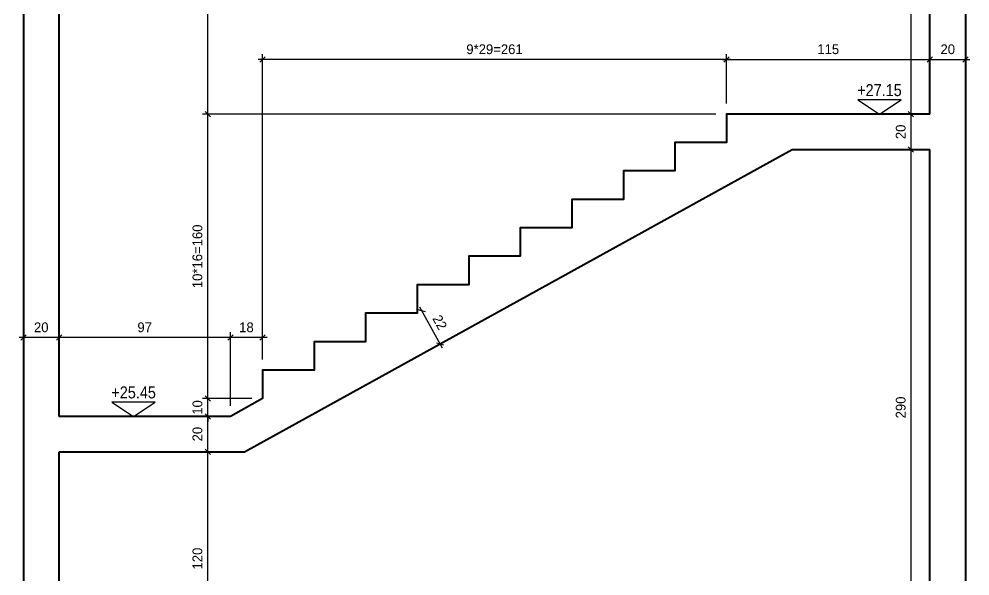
# Model space of a CAD drawing. Header units: inches. Extents: x -5298 to 11252, y 8210 to 22495.
# Drawn here: x 8395 to 8930, y 17367 to 17680 of the extents above; entities that cross this region are included whole.
import ezdxf
from ezdxf.enums import TextEntityAlignment as Align

# ---------------------------------------------------------------- set-up
doc = ezdxf.new("R2010")
doc.units = ezdxf.units.IN
doc.header["$LTSCALE"] = 55
doc.header["$MEASUREMENT"] = 0
doc.layers.get('Defpoints').update_dxf_attribs({"color": 40})
for name, color, linetype in [('dim', 2, 'Continuous'), ('otm-text', 1, 'Continuous'), ('P-lines', 3, 'Continuous')]:
    doc.layers.add(name, color=color, linetype=linetype)
doc.layers.add('W-Conc', color=3, linetype='Continuous', lineweight=40)
doc.styles.add('danmm', font='danmm.shx', dxfattribs={"width": 0.9})
doc.styles.add('HEBTXT', font='hebtxt-weld.shx')
doc.styles.add('ROMANS', font='romans')
doc.dimstyles.new('25', dxfattribs={"dimtxt": 5.5, "dimasz": 3, "dimexe": 3, "dimexo": 6, "dimgap": 3, "dimtad": 1, "dimdec": 0, "dimrnd": 0.5, "dimdsep": 46, "dimtxsty": 'HEBTXT', "dimblk1": 'OBLIQUE', "dimblk2": 'OBLIQUE', "dimsah": 1, "dimcen": 1, "dimdle": 2.5, "dimclre": 9, "dimclrt": 3, "dimadec": 0, "dimazin": 0, "dimtfac": 1, "dimtdec": 0, "dimtix": 1, "dimtmove": 2, "dimatfit": 3, "dimldrblk": 'OBLIQUE', "dimfxl": 1, "dimtolj": 1, "dimarcsym": 0})

# ---------------------------------------------------------------- blocks, each defined once
blk = doc.blocks.new('MF1')
blk.add_lwpolyline([(30, 20), (0, 0), (-30, 20)], close=True)
at = {"style": 'ROMANS'}
blk.add_attdef('0', text='', height=6, dxfattribs=at).set_placement((0, 25), align=Align.CENTER)
blk = doc.blocks.new('_OBLIQUE')
at = {"color": 0, "linetype": 'ByBlock'}
blk.add_line((-0.5, -0.5), (0.5, 0.5), dxfattribs=at)
blk = doc.blocks.new('*D1328')
at = {"layer": 'Defpoints', "color": 0, "linetype": 'Continuous', "ltscale": 5, "transparency": 16777216}
for p in [(8619.3, 17514.72, -0.15), (8629.61, 17496.04, -0.15), (8632.17, 17497.45)]:
    blk.add_point(p, dxfattribs=at)
at = {"layer": 'dim', "color": 0, "linetype": 'Continuous', "lineweight": -2, "ltscale": 5, "transparency": 16777216}
blk.add_line((8620.65, 17518.32), (8633.38, 17495.26), dxfattribs=at)
at = {"layer": 'dim', "color": 9, "linetype": 'Continuous', "lineweight": -2, "ltscale": 5, "transparency": 16777216}
for p, q in [((8624.55, 17517.62), (8624.49, 17517.58)), ((8634.86, 17498.93), (8634.8, 17498.9))]:
    blk.add_line(p, q, dxfattribs=at)
at = {"layer": 'dim', "color": 0, "linetype": 'Continuous', "lineweight": -2, "ltscale": 5, "transparency": 16777216, "xscale": 3, "yscale": 3, "zscale": 3}
for p, rotation in [((8621.86, 17516.13), 118.8896006225195), ((8632.17, 17497.45), 298.8896006225194)]:
    blk.add_blockref('_OBLIQUE', p, dxfattribs=dict(at, rotation=rotation))
at = {"layer": 'dim', "color": 3, "linetype": 'Continuous', "ltscale": 5, "transparency": 16777216, "insert": (8632.05, 17509.57), "char_height": 5.5, "attachment_point": 5, "rotation": 298.8896, "style": 'HEBTXT'}
blk.add_mtext('\\A1;22', dxfattribs=at)
blk = doc.blocks.new('*D1451')
at = {"layer": 'Defpoints', "color": 0, "linetype": 'Continuous', "ltscale": 5, "transparency": 16777216}
for p in [(8501.44, 17436.72), (8504.92, 17436.72, -0.15), (8793.31, 17316.72, -0.15)]:
    blk.add_point(p, dxfattribs=at)
at = {"layer": 'dim', "color": 9, "linetype": 'Continuous', "lineweight": -2, "ltscale": 5, "transparency": 16777216}
for p, q in [((8498.92, 17436.72), (8498.44, 17436.72)), ((8787.31, 17316.72), (8498.44, 17316.72))]:
    blk.add_line(p, q, dxfattribs=at)
at = {"layer": 'dim', "color": 0, "linetype": 'Continuous', "lineweight": -2, "ltscale": 5, "transparency": 16777216}
blk.add_line((8501.44, 17314.22), (8501.44, 17439.22), dxfattribs=at)
at = {"layer": 'dim', "color": 0, "linetype": 'Continuous', "lineweight": -2, "ltscale": 5, "transparency": 16777216, "xscale": 3, "yscale": 3, "zscale": 3}
for p, rotation in [((8501.44, 17436.72), 90), ((8501.44, 17316.72), 270)]:
    blk.add_blockref('_OBLIQUE', p, dxfattribs=dict(at, rotation=rotation))
at = {"layer": 'dim', "color": 3, "linetype": 'Continuous', "ltscale": 5, "transparency": 16777216, "insert": (8495.69, 17376.72), "char_height": 5.5, "attachment_point": 5, "rotation": 90, "style": 'HEBTXT'}
blk.add_mtext('\\A1;120', dxfattribs=at)
blk = doc.blocks.new('*D1452')
at = {"layer": 'Defpoints', "color": 0, "linetype": 'Continuous', "ltscale": 5, "transparency": 16777216}
for p in [(8501.44, 17456.72), (8509.94, 17456.72, -0.15), (8504.92, 17436.72, -0.15)]:
    blk.add_point(p, dxfattribs=at)
at = {"layer": 'dim', "color": 0, "linetype": 'Continuous', "lineweight": -2, "ltscale": 5, "transparency": 16777216}
blk.add_line((8501.44, 17434.22), (8501.44, 17459.22), dxfattribs=at)
at = {"layer": 'dim', "color": 9, "linetype": 'Continuous', "lineweight": -2, "ltscale": 5, "transparency": 16777216}
for p, q in [((8503.94, 17456.72), (8498.44, 17456.72)), ((8498.92, 17436.72), (8498.44, 17436.72))]:
    blk.add_line(p, q, dxfattribs=at)
at = {"layer": 'dim', "color": 0, "linetype": 'Continuous', "lineweight": -2, "ltscale": 5, "transparency": 16777216, "xscale": 3, "yscale": 3, "zscale": 3}
for p, rotation in [((8501.44, 17456.72), 90), ((8501.44, 17436.72), 270)]:
    blk.add_blockref('_OBLIQUE', p, dxfattribs=dict(at, rotation=rotation))
at = {"layer": 'dim', "color": 3, "linetype": 'Continuous', "ltscale": 5, "transparency": 16777216, "insert": (8495.69, 17446.72), "char_height": 5.5, "attachment_point": 5, "rotation": 90, "style": 'HEBTXT'}
blk.add_mtext('\\A1;20', dxfattribs=at)
blk = doc.blocks.new('*D1453')
at = {"layer": 'Defpoints', "color": 0, "linetype": 'Continuous', "ltscale": 5, "transparency": 16777216}
for p in [(8501.44, 17466.72), (8532.31, 17466.72, -0.15), (8509.94, 17456.72, -0.15)]:
    blk.add_point(p, dxfattribs=at)
at = {"layer": 'dim', "color": 0, "linetype": 'Continuous', "lineweight": -2, "ltscale": 5, "transparency": 16777216}
for p, q in [((8501.44, 17466.72), (8501.44, 17469.72)), ((8501.44, 17456.72), (8501.44, 17466.72)), ((8501.44, 17456.72), (8501.44, 17453.72))]:
    blk.add_line(p, q, dxfattribs=at)
at = {"layer": 'dim', "color": 9, "linetype": 'Continuous', "lineweight": -2, "ltscale": 5, "transparency": 16777216}
for p, q in [((8526.31, 17466.72), (8498.44, 17466.72)), ((8503.94, 17456.72), (8498.44, 17456.72))]:
    blk.add_line(p, q, dxfattribs=at)
at = {"layer": 'dim', "color": 0, "linetype": 'Continuous', "lineweight": -2, "ltscale": 5, "transparency": 16777216, "xscale": 3, "yscale": 3, "zscale": 3}
for p, rotation in [((8501.44, 17466.72), 270), ((8501.44, 17456.72), 90)]:
    blk.add_blockref('_OBLIQUE', p, dxfattribs=dict(at, rotation=rotation))
at = {"layer": 'dim', "color": 3, "linetype": 'Continuous', "ltscale": 5, "transparency": 16777216, "insert": (8495.69, 17461.72), "char_height": 5.5, "attachment_point": 5, "rotation": 90, "style": 'HEBTXT'}
blk.add_mtext('\\A1;10', dxfattribs=at)
blk = doc.blocks.new('*D1454')
at = {"layer": 'Defpoints', "color": 0, "linetype": 'Continuous', "ltscale": 5, "transparency": 16777216}
for p in [(8501.44, 17626.72), (8793.31, 17626.72, -0.15), (8532.31, 17466.72, -0.15)]:
    blk.add_point(p, dxfattribs=at)
at = {"layer": 'dim', "color": 0, "linetype": 'Continuous', "lineweight": -2, "ltscale": 5, "transparency": 16777216}
blk.add_line((8501.44, 17464.22), (8501.44, 17629.22), dxfattribs=at)
at = {"layer": 'dim', "color": 9, "linetype": 'Continuous', "lineweight": -2, "ltscale": 5, "transparency": 16777216}
for p, q in [((8787.31, 17626.72), (8498.44, 17626.72)), ((8526.31, 17466.72), (8498.44, 17466.72))]:
    blk.add_line(p, q, dxfattribs=at)
at = {"layer": 'dim', "color": 0, "linetype": 'Continuous', "lineweight": -2, "ltscale": 5, "transparency": 16777216, "xscale": 3, "yscale": 3, "zscale": 3}
for p, rotation in [((8501.44, 17626.72), 90), ((8501.44, 17466.72), 270)]:
    blk.add_blockref('_OBLIQUE', p, dxfattribs=dict(at, rotation=rotation))
at = {"layer": 'dim', "color": 3, "linetype": 'Continuous', "ltscale": 5, "transparency": 16777216, "insert": (8495.69, 17546.72), "char_height": 5.5, "attachment_point": 5, "rotation": 90, "style": 'HEBTXT'}
blk.add_mtext('\\A1;10*16=160', dxfattribs=at)
blk = doc.blocks.new('*D1455')
at = {"layer": 'Defpoints', "color": 0, "linetype": 'Continuous', "ltscale": 5, "transparency": 16777216}
for p in [(8501.44, 17756.72), (8504.55, 17756.72, -0.15), (8793.31, 17626.72, -0.15)]:
    blk.add_point(p, dxfattribs=at)
at = {"layer": 'dim', "color": 0, "linetype": 'Continuous', "lineweight": -2, "ltscale": 5, "transparency": 16777216}
blk.add_line((8501.44, 17624.22), (8501.44, 17759.22), dxfattribs=at)
at = {"layer": 'dim', "color": 9, "linetype": 'Continuous', "lineweight": -2, "ltscale": 5, "transparency": 16777216}
for p, q in [((8498.55, 17756.72), (8498.44, 17756.72)), ((8787.31, 17626.72), (8498.44, 17626.72))]:
    blk.add_line(p, q, dxfattribs=at)
at = {"layer": 'dim', "color": 0, "linetype": 'Continuous', "lineweight": -2, "ltscale": 5, "transparency": 16777216, "xscale": 3, "yscale": 3, "zscale": 3}
for p, rotation in [((8501.44, 17756.72), 90), ((8501.44, 17626.72), 270)]:
    blk.add_blockref('_OBLIQUE', p, dxfattribs=dict(at, rotation=rotation))
at = {"layer": 'dim', "color": 3, "linetype": 'Continuous', "ltscale": 5, "transparency": 16777216, "insert": (8495.69, 17691.72), "char_height": 5.5, "attachment_point": 5, "rotation": 90, "style": 'HEBTXT'}
blk.add_mtext('\\A1;130', dxfattribs=at)
blk = doc.blocks.new('*D1473')
at = {"layer": 'Defpoints', "color": 0, "linetype": 'Continuous', "ltscale": 5, "transparency": 16777216}
for p in [(8906.1, 17941.72), (8897.11, 17626.72), (8902.25, 17626.72, -0.15)]:
    blk.add_point(p, dxfattribs=at)
at = {"layer": 'dim', "color": 0, "linetype": 'Continuous', "lineweight": -2, "ltscale": 5, "transparency": 16777216}
blk.add_line((8897.11, 17944.22), (8897.11, 17624.22), dxfattribs=at)
at = {"layer": 'dim', "color": 9, "linetype": 'Continuous', "lineweight": -2, "ltscale": 5, "transparency": 16777216}
for p, q in [((8900.1, 17941.72), (8894.11, 17941.72)), ((8896.25, 17626.72), (8894.11, 17626.72))]:
    blk.add_line(p, q, dxfattribs=at)
at = {"layer": 'dim', "color": 0, "linetype": 'Continuous', "lineweight": -2, "ltscale": 5, "transparency": 16777216, "xscale": 3, "yscale": 3, "zscale": 3}
for p, rotation in [((8897.11, 17941.72), 90), ((8897.11, 17626.72), 270)]:
    blk.add_blockref('_OBLIQUE', p, dxfattribs=dict(at, rotation=rotation))
at = {"layer": 'dim', "color": 3, "linetype": 'Continuous', "ltscale": 5, "transparency": 16777216, "insert": (8891.36, 17784.22), "char_height": 5.5, "attachment_point": 5, "rotation": 90, "style": 'HEBTXT'}
blk.add_mtext('\\A1;315', dxfattribs=at)
blk = doc.blocks.new('*D1474')
at = {"layer": 'Defpoints', "color": 0, "linetype": 'Continuous', "ltscale": 5, "transparency": 16777216}
for p in [(8902.25, 17626.72, -0.15), (8897.11, 17606.72), (8902.25, 17606.72, -0.15)]:
    blk.add_point(p, dxfattribs=at)
at = {"layer": 'dim', "color": 0, "linetype": 'Continuous', "lineweight": -2, "ltscale": 5, "transparency": 16777216}
blk.add_line((8897.11, 17629.22), (8897.11, 17604.22), dxfattribs=at)
at = {"layer": 'dim', "color": 9, "linetype": 'Continuous', "lineweight": -2, "ltscale": 5, "transparency": 16777216}
for p, q in [((8896.25, 17626.72), (8894.11, 17626.72)), ((8896.25, 17606.72), (8894.11, 17606.72))]:
    blk.add_line(p, q, dxfattribs=at)
at = {"layer": 'dim', "color": 0, "linetype": 'Continuous', "lineweight": -2, "ltscale": 5, "transparency": 16777216, "xscale": 3, "yscale": 3, "zscale": 3}
for p, rotation in [((8897.11, 17626.72), 90), ((8897.11, 17606.72), 270)]:
    blk.add_blockref('_OBLIQUE', p, dxfattribs=dict(at, rotation=rotation))
at = {"layer": 'dim', "color": 3, "linetype": 'Continuous', "ltscale": 5, "transparency": 16777216, "insert": (8891.36, 17616.72), "char_height": 5.5, "attachment_point": 5, "rotation": 90, "style": 'HEBTXT'}
blk.add_mtext('\\A1;20', dxfattribs=at)
blk = doc.blocks.new('*D1475')
at = {"layer": 'Defpoints', "color": 0, "linetype": 'Continuous', "ltscale": 5, "transparency": 16777216}
for p in [(8902.25, 17606.72, -0.15), (8897.11, 17316.72), (8902.25, 17316.72, -0.15)]:
    blk.add_point(p, dxfattribs=at)
at = {"layer": 'dim', "color": 0, "linetype": 'Continuous', "lineweight": -2, "ltscale": 5, "transparency": 16777216}
blk.add_line((8897.11, 17609.22), (8897.11, 17314.22), dxfattribs=at)
at = {"layer": 'dim', "color": 9, "linetype": 'Continuous', "lineweight": -2, "ltscale": 5, "transparency": 16777216}
for p, q in [((8896.25, 17606.72), (8894.11, 17606.72)), ((8896.25, 17316.72), (8894.11, 17316.72))]:
    blk.add_line(p, q, dxfattribs=at)
at = {"layer": 'dim', "color": 0, "linetype": 'Continuous', "lineweight": -2, "ltscale": 5, "transparency": 16777216, "xscale": 3, "yscale": 3, "zscale": 3}
for p, rotation in [((8897.11, 17606.72), 90), ((8897.11, 17316.72), 270)]:
    blk.add_blockref('_OBLIQUE', p, dxfattribs=dict(at, rotation=rotation))
at = {"layer": 'dim', "color": 3, "linetype": 'Continuous', "ltscale": 5, "transparency": 16777216, "insert": (8891.36, 17461.72), "char_height": 5.5, "attachment_point": 5, "rotation": 90, "style": 'HEBTXT'}
blk.add_mtext('\\A1;290', dxfattribs=at)
blk = doc.blocks.new('*D1514')
at = {"layer": 'Defpoints', "color": 0, "linetype": 'Continuous', "ltscale": 5, "transparency": 16777216}
for p in [(8907.81, 17657.42), (8907.81, 17633.65, 0.1), (8793.31, 17626.72, -0.15)]:
    blk.add_point(p, dxfattribs=at)
at = {"layer": 'dim', "color": 0, "linetype": 'Continuous', "lineweight": -2, "ltscale": 5, "transparency": 16777216}
blk.add_line((8790.81, 17657.42), (8910.31, 17657.42), dxfattribs=at)
at = {"layer": 'dim', "color": 9, "linetype": 'Continuous', "lineweight": -2, "ltscale": 5, "transparency": 16777216}
for p, q in [((8793.31, 17632.72), (8793.31, 17660.42)), ((8907.81, 17639.65), (8907.81, 17660.42))]:
    blk.add_line(p, q, dxfattribs=at)
at = {"layer": 'dim', "color": 0, "linetype": 'Continuous', "lineweight": -2, "ltscale": 5, "transparency": 16777216, "xscale": 3, "yscale": 3, "zscale": 3, "rotation": 180}
blk.add_blockref('_OBLIQUE', (8793.31, 17657.42), dxfattribs=at)
at = {"layer": 'dim', "color": 0, "linetype": 'Continuous', "lineweight": -2, "ltscale": 5, "transparency": 16777216, "xscale": 3, "yscale": 3, "zscale": 3}
blk.add_blockref('_OBLIQUE', (8907.81, 17657.42), dxfattribs=at)
at = {"layer": 'dim', "color": 3, "linetype": 'Continuous', "ltscale": 5, "transparency": 16777216, "insert": (8850.56, 17663.17), "char_height": 5.5, "attachment_point": 5, "style": 'HEBTXT'}
blk.add_mtext('\\A1;115', dxfattribs=at)
blk = doc.blocks.new('*D1515')
at = {"layer": 'Defpoints', "color": 0, "linetype": 'Continuous', "ltscale": 5, "transparency": 16777216}
for p in [(8927.81, 17657.42), (8927.81, 17645.4, 0.24), (8907.81, 17633.65, 0.1)]:
    blk.add_point(p, dxfattribs=at)
at = {"layer": 'dim', "color": 0, "linetype": 'Continuous', "lineweight": -2, "ltscale": 5, "transparency": 16777216}
blk.add_line((8905.31, 17657.42), (8930.31, 17657.42), dxfattribs=at)
at = {"layer": 'dim', "color": 9, "linetype": 'Continuous', "lineweight": -2, "ltscale": 5, "transparency": 16777216}
for p, q in [((8907.81, 17639.65), (8907.81, 17660.42)), ((8927.81, 17651.4), (8927.81, 17660.42))]:
    blk.add_line(p, q, dxfattribs=at)
at = {"layer": 'dim', "color": 0, "linetype": 'Continuous', "lineweight": -2, "ltscale": 5, "transparency": 16777216, "xscale": 3, "yscale": 3, "zscale": 3, "rotation": 180}
blk.add_blockref('_OBLIQUE', (8907.81, 17657.42), dxfattribs=at)
at = {"layer": 'dim', "color": 0, "linetype": 'Continuous', "lineweight": -2, "ltscale": 5, "transparency": 16777216, "xscale": 3, "yscale": 3, "zscale": 3}
blk.add_blockref('_OBLIQUE', (8927.81, 17657.42), dxfattribs=at)
at = {"layer": 'dim', "color": 3, "linetype": 'Continuous', "ltscale": 5, "transparency": 16777216, "insert": (8917.81, 17663.17), "char_height": 5.5, "attachment_point": 5, "style": 'HEBTXT'}
blk.add_mtext('\\A1;20', dxfattribs=at)
blk = doc.blocks.new('*D1516')
at = {"layer": 'Defpoints', "color": 0, "linetype": 'Continuous', "ltscale": 5, "transparency": 16777216}
for p in [(8532.32, 17657.42), (8793.31, 17626.72, -0.15), (8532.32, 17482.72, -0.15)]:
    blk.add_point(p, dxfattribs=at)
at = {"layer": 'dim', "color": 0, "linetype": 'Continuous', "lineweight": -2, "ltscale": 5, "transparency": 16777216}
blk.add_line((8795.81, 17657.42), (8529.82, 17657.42), dxfattribs=at)
at = {"layer": 'dim', "color": 9, "linetype": 'Continuous', "lineweight": -2, "ltscale": 5, "transparency": 16777216}
for p, q in [((8532.32, 17488.72), (8532.32, 17660.42)), ((8793.31, 17632.72), (8793.31, 17660.42))]:
    blk.add_line(p, q, dxfattribs=at)
at = {"layer": 'dim', "color": 0, "linetype": 'Continuous', "lineweight": -2, "ltscale": 5, "transparency": 16777216, "xscale": 3, "yscale": 3, "zscale": 3, "rotation": 180}
blk.add_blockref('_OBLIQUE', (8532.32, 17657.42), dxfattribs=at)
at = {"layer": 'dim', "color": 0, "linetype": 'Continuous', "lineweight": -2, "ltscale": 5, "transparency": 16777216, "xscale": 3, "yscale": 3, "zscale": 3}
blk.add_blockref('_OBLIQUE', (8793.31, 17657.42), dxfattribs=at)
at = {"layer": 'dim', "color": 3, "linetype": 'Continuous', "ltscale": 5, "transparency": 16777216, "insert": (8662.81, 17663.17), "char_height": 5.5, "attachment_point": 5, "style": 'HEBTXT'}
blk.add_mtext('\\A1;9*29=261', dxfattribs=at)
blk = doc.blocks.new('*D1517')
at = {"layer": 'Defpoints', "color": 0, "linetype": 'Continuous', "ltscale": 5, "transparency": 16777216}
for p in [(8514.19, 17501.01), (8532.32, 17482.72, -0.15), (8514.19, 17456.72, -0.15)]:
    blk.add_point(p, dxfattribs=at)
at = {"layer": 'dim', "color": 0, "linetype": 'Continuous', "lineweight": -2, "ltscale": 5, "transparency": 16777216}
blk.add_line((8534.82, 17501.01), (8511.69, 17501.01), dxfattribs=at)
at = {"layer": 'dim', "color": 9, "linetype": 'Continuous', "lineweight": -2, "ltscale": 5, "transparency": 16777216}
for p, q in [((8514.19, 17462.72), (8514.19, 17504.01)), ((8532.32, 17488.72), (8532.32, 17504.01))]:
    blk.add_line(p, q, dxfattribs=at)
at = {"layer": 'dim', "color": 0, "linetype": 'Continuous', "lineweight": -2, "ltscale": 5, "transparency": 16777216, "xscale": 3, "yscale": 3, "zscale": 3, "rotation": 180}
blk.add_blockref('_OBLIQUE', (8514.19, 17501.01), dxfattribs=at)
at = {"layer": 'dim', "color": 0, "linetype": 'Continuous', "lineweight": -2, "ltscale": 5, "transparency": 16777216, "xscale": 3, "yscale": 3, "zscale": 3}
blk.add_blockref('_OBLIQUE', (8532.32, 17501.01), dxfattribs=at)
at = {"layer": 'dim', "color": 3, "linetype": 'Continuous', "ltscale": 5, "transparency": 16777216, "insert": (8523.25, 17506.76), "char_height": 5.5, "attachment_point": 5, "style": 'HEBTXT'}
blk.add_mtext('\\A1;18', dxfattribs=at)
blk = doc.blocks.new('*D1518')
at = {"layer": 'Defpoints', "color": 0, "linetype": 'Continuous', "ltscale": 5, "transparency": 16777216}
for p in [(8417.81, 17501.01), (8417.81, 17493.14, -0.19), (8514.19, 17456.72, -0.15)]:
    blk.add_point(p, dxfattribs=at)
at = {"layer": 'dim', "color": 0, "linetype": 'Continuous', "lineweight": -2, "ltscale": 5, "transparency": 16777216}
blk.add_line((8516.69, 17501.01), (8415.31, 17501.01), dxfattribs=at)
at = {"layer": 'dim', "color": 9, "linetype": 'Continuous', "lineweight": -2, "ltscale": 5, "transparency": 16777216}
for p, q in [((8417.81, 17499.14), (8417.81, 17504.01)), ((8514.19, 17462.72), (8514.19, 17504.01))]:
    blk.add_line(p, q, dxfattribs=at)
at = {"layer": 'dim', "color": 0, "linetype": 'Continuous', "lineweight": -2, "ltscale": 5, "transparency": 16777216, "xscale": 3, "yscale": 3, "zscale": 3, "rotation": 180}
blk.add_blockref('_OBLIQUE', (8417.81, 17501.01), dxfattribs=at)
at = {"layer": 'dim', "color": 0, "linetype": 'Continuous', "lineweight": -2, "ltscale": 5, "transparency": 16777216, "xscale": 3, "yscale": 3, "zscale": 3}
blk.add_blockref('_OBLIQUE', (8514.19, 17501.01), dxfattribs=at)
at = {"layer": 'dim', "color": 3, "linetype": 'Continuous', "ltscale": 5, "transparency": 16777216, "insert": (8466, 17506.76), "char_height": 5.5, "attachment_point": 5, "style": 'HEBTXT'}
blk.add_mtext('\\A1;97', dxfattribs=at)
blk = doc.blocks.new('*D1519')
at = {"layer": 'Defpoints', "color": 0, "linetype": 'Continuous', "ltscale": 5, "transparency": 16777216}
for p in [(8397.81, 17501.01), (8397.81, 17493.67, -0.18), (8417.81, 17493.14, -0.19)]:
    blk.add_point(p, dxfattribs=at)
at = {"layer": 'dim', "color": 0, "linetype": 'Continuous', "lineweight": -2, "ltscale": 5, "transparency": 16777216}
blk.add_line((8420.31, 17501.01), (8395.31, 17501.01), dxfattribs=at)
at = {"layer": 'dim', "color": 9, "linetype": 'Continuous', "lineweight": -2, "ltscale": 5, "transparency": 16777216}
for p, q in [((8397.81, 17499.67), (8397.81, 17504.01)), ((8417.81, 17499.14), (8417.81, 17504.01))]:
    blk.add_line(p, q, dxfattribs=at)
at = {"layer": 'dim', "color": 0, "linetype": 'Continuous', "lineweight": -2, "ltscale": 5, "transparency": 16777216, "xscale": 3, "yscale": 3, "zscale": 3, "rotation": 180}
blk.add_blockref('_OBLIQUE', (8397.81, 17501.01), dxfattribs=at)
at = {"layer": 'dim', "color": 0, "linetype": 'Continuous', "lineweight": -2, "ltscale": 5, "transparency": 16777216, "xscale": 3, "yscale": 3, "zscale": 3}
blk.add_blockref('_OBLIQUE', (8417.81, 17501.01), dxfattribs=at)
at = {"layer": 'dim', "color": 3, "linetype": 'Continuous', "ltscale": 5, "transparency": 16777216, "insert": (8407.81, 17506.76), "char_height": 5.5, "attachment_point": 5, "style": 'HEBTXT'}
blk.add_mtext('\\A1;20', dxfattribs=at)

msp = doc.modelspace()

# ---------------------------------------------------------------- linework, layer by layer
at = {"layer": 'W-Conc', "ltscale": 5}
for p, q in [((8397.81, 18233.56, -0.71), (8397.81, 16918.42, -0.58)), ((8927.81, 18233.56, -0.25), (8927.81, 16918.42, -0.16)), ((8907.81, 17626.72, -0.35), (8907.81, 17941.72, -0.39)), ((8417.81, 17456.72, -0.63), (8417.81, 17756.72, -0.67)), ((8522.12, 17436.72, -0.6), (8830.2, 17606.72, -0.6)), ((8907.81, 17316.72, -0.32), (8907.81, 17606.72, -0.35)), ((8417.81, 17154.22, -0.6), (8417.81, 17436.72, -0.63))]:
    msp.add_line(p, q, dxfattribs=at)
at = {"layer": 'W-Conc', "ltscale": 5, "elevation": -0.6}
for points in [[(8907.81, 17626.72), (8793.31, 17626.72), (8793.28, 17610.72), (8764.29, 17610.72), (8764.29, 17594.72), (8764.29, 17594.72), (8735.29, 17594.72), (8735.29, 17578.72), (8706.29, 17578.72), (8706.29, 17562.72), (8706.29, 17562.72), (8677.29, 17562.72), (8677.29, 17546.72), (8648.3, 17546.72), (8648.3, 17530.72), (8648.3, 17530.72), (8619.3, 17530.72), (8619.3, 17514.72), (8590.31, 17514.72), (8590.31, 17498.72), (8590.31, 17498.72), (8561.31, 17498.72), (8561.31, 17482.72), (8532.32, 17482.72), (8532.32, 17466.72), (8532.32, 17466.72)], [(8830.2, 17606.72), (8907.81, 17606.72)], [(8532.32, 17466.72), (8532.31, 17466.72), (8514.19, 17456.72), (8417.81, 17456.72)], [(8417.81, 17436.72), (8522.12, 17436.72)]]:
    msp.add_lwpolyline(points, dxfattribs=at)

# ---------------------------------------------------------------- block references
at = {"layer": 'P-lines', "color": 3}
ref = msp.add_blockref('MF1', (8879.37, 17626.64, -0.6), dxfattribs=dict(at, xscale=-0.4065600000089035, yscale=0.4065600000089035, zscale=0.4065600000089035))
ref.add_attrib('-3.25', '+27.15', dxfattribs={"layer": 'otm-text', "height": 6.75, "style": 'danmm', "width": 0.9}).set_placement((8879.37, 17636.81, -0.6), align=Align.CENTER)
ref = msp.add_blockref('MF1', (8459.78, 17456.65, -0.6), dxfattribs=dict(at, xscale=-0.4065600000089035, yscale=0.4065600000089035, zscale=0.4065600000089035))
ref.add_attrib('-3.25', '+25.45', dxfattribs={"layer": 'otm-text', "height": 6.75, "style": 'danmm', "width": 0.9}).set_placement((8459.78, 17466.81, -0.6), align=Align.CENTER)

# ---------------------------------------------------------------- dimensions: what is measured, and where the dimension line sits
at = {"layer": 'dim', "linetype": 'Continuous', "ltscale": 5}
for base, p1, p2, picture, middle in [((8897.11, 17626.72, -0.45), (8906.1, 17941.72, -0.45), (8902.25, 17626.72, -0.6), '*D1473', (8891.36, 17784.22, -0.45)), ((8501.44, 17756.72, -0.45), (8793.31, 17626.72, -0.6), (8504.55, 17756.72, -0.6), '*D1455', (8495.69, 17691.72, -0.45)), ((8897.11, 17606.72, -0.45), (8902.25, 17626.72, -0.6), (8902.25, 17606.72, -0.6), '*D1474', (8891.36, 17616.72, -0.45)), ((8897.11, 17316.72, -0.45), (8902.25, 17606.72, -0.6), (8902.25, 17316.72, -0.6), '*D1475', (8891.36, 17461.72, -0.45)), ((8501.44, 17466.72, -0.45), (8509.94, 17456.72, -0.6), (8532.31, 17466.72, -0.6), '*D1453', (8495.69, 17461.72, -0.45)), ((8501.44, 17456.72, -0.45), (8504.92, 17436.72, -0.6), (8509.94, 17456.72, -0.6), '*D1452', (8495.69, 17446.72, -0.45)), ((8501.44, 17436.72, -0.45), (8793.31, 17316.72, -0.6), (8504.92, 17436.72, -0.6), '*D1451', (8495.69, 17376.72, -0.45))]:
    dim = msp.add_linear_dim(base=base, p1=p1, p2=p2, angle=90, dimstyle='25', dxfattribs=at)
    dim.commit()
    dim.dimension.update_dxf_attribs({"geometry": picture, "text_midpoint": middle})
dim = msp.add_linear_dim(base=(8532.32, 17657.42, -0.45), p1=(8793.31, 17626.72, -0.6), p2=(8532.32, 17482.72, -0.6), text='9*29=<>', dimstyle='25', dxfattribs=at)
dim.commit()
dim.dimension.update_dxf_attribs({"geometry": '*D1516', "text_midpoint": (8662.81, 17663.17, -0.45)})
for base, p1, p2, picture, middle in [((8907.8106, 17657.4247, -0.4511), (8793.3058, 17626.7177, -0.6034), (8907.8106, 17633.6534, -0.3533), '*D1514', (8850.5582, 17663.1747, -0.4511)), ((8927.81, 17657.42, -0.45), (8907.81, 17633.65, -0.35), (8927.81, 17645.4, -0.21), '*D1515', (8917.81, 17663.17, -0.45)), ((8397.81, 17501.01, -0.45), (8417.81, 17493.14, -0.64), (8397.81, 17493.67, -0.64), '*D1519', (8407.81, 17506.76, -0.45)), ((8417.81, 17501.01, -0.45), (8514.19, 17456.72, -0.6), (8417.81, 17493.14, -0.64), '*D1518', (8466, 17506.76, -0.45)), ((8514.19, 17501.01, -0.45), (8532.32, 17482.72, -0.6), (8514.19, 17456.72, -0.6), '*D1517', (8523.25, 17506.76, -0.45))]:
    dim = msp.add_linear_dim(base=base, p1=p1, p2=p2, dimstyle='25', dxfattribs=at)
    dim.commit()
    dim.dimension.update_dxf_attribs({"geometry": picture, "text_midpoint": middle})
dim = msp.add_linear_dim(base=(8501.44, 17626.72, -0.45), p1=(8532.31, 17466.72, -0.6), p2=(8793.31, 17626.72, -0.6), angle=90, text='10*16=<>', dimstyle='25', dxfattribs=at)
dim.commit()
dim.dimension.update_dxf_attribs({"geometry": '*D1454', "text_midpoint": (8495.69, 17546.72, -0.45)})
dim = msp.add_aligned_dim(p1=(8619.3, 17514.72, -0.6), p2=(8629.61, 17496.04, -0.6), distance=2.93, dimstyle='25', dxfattribs=at)
dim.commit()
dim.dimension.update_dxf_attribs({"geometry": '*D1328', "text_midpoint": (8632.05, 17509.57, -0.45)})

doc.saveas('drawing.dxf')
